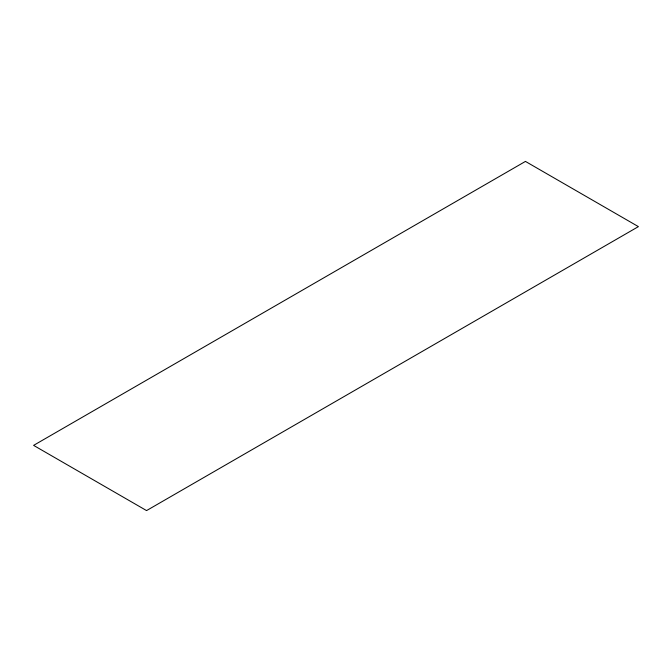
<?xml version="1.0" encoding="UTF-8"?>
<svg xmlns="http://www.w3.org/2000/svg" width="672" height="672" viewBox="0 0 672 672"><rect width="100%" height="100%" fill="white"/><g stroke="black" fill="none" stroke-linecap="round" stroke-linejoin="round"><path stroke-width="1.01" d="M525.445 161.414L33.6 445.376L146.555 510.586L638.4 226.624L525.445 161.414"/></g></svg>
